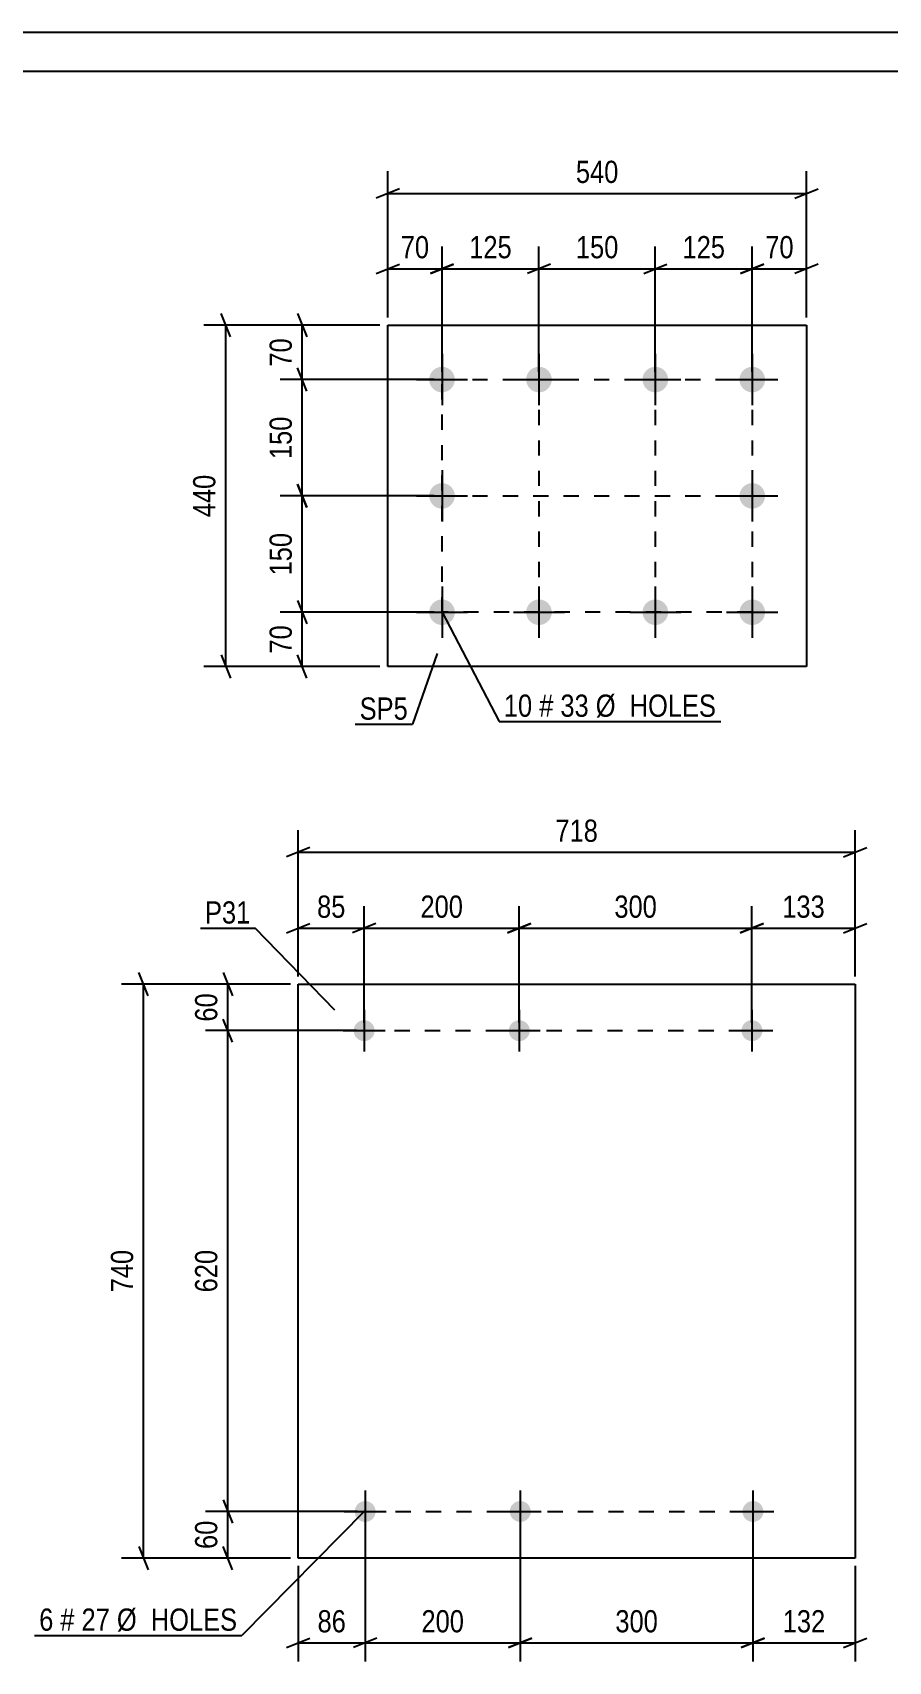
# Model space of a CAD drawing. Header units: millimetres. Extents: x 0 to 594, y 0 to 420.
# Drawn here: x 174.3 to 284.6, y 210 to 420 of the extents above; entities that cross this region are included whole.
import ezdxf

# ---------------------------------------------------------------- set-up
doc = ezdxf.new("R2010")
doc.units = ezdxf.units.MM
doc.linetypes.add('DXK_LINE_DOT2', pattern=[3.9198, 1.9599, -1.9599])
doc.styles.add('Arial Narrow', font='ARIALN.TTF', dxfattribs={"height": 0.2})

# ---------------------------------------------------------------- blocks, each defined once
blk = doc.blocks.new('Unknown-761532499-1163')
at = {"color": 5, "linetype": 'Continuous'}
for p, q in [((594, 420), (0, 420)), ((589, 415), (5, 415))]:
    blk.add_line(p, q, dxfattribs=at)
blk = doc.blocks.new('Part-761532499-12194 - 12193')
at = {"color": 2, "linetype": 'Continuous'}
for p, q in [((208.51, 223.31), (208.51, 297.31)), ((208.51, 297.31), (280.31, 297.31)), ((280.31, 297.31), (280.31, 223.31)), ((280.31, 223.31), (208.51, 223.31))]:
    blk.add_line(p, q, dxfattribs=at)
blk = doc.blocks.new('Bolt-761532499-12195 - 12193')
at = {"linetype": 'Continuous'}
for points in [[(217.01, 292.66, -1), (217.01, 289.96, -1)], [(237.01, 292.66, -1), (237.01, 289.96, -1)], [(267.01, 292.66, -1), (267.01, 289.96, -1)]]:
    blk.add_hatch(color=1, dxfattribs=at).paths.add_polyline_path(points)
at = {"color": 1, "linetype": 'Continuous'}
for p, q in [((217.01, 294.01), (217.01, 288.61)), ((237.01, 294.01), (237.01, 288.61)), ((267.01, 294.01), (267.01, 288.61)), ((214.31, 291.31), (219.71, 291.31)), ((234.31, 291.31), (239.71, 291.31)), ((264.31, 291.31), (269.71, 291.31))]:
    blk.add_line(p, q, dxfattribs=at)
blk = doc.blocks.new('Bolt-761532499-12196 - 12193')
at = {"linetype": 'Continuous'}
for points in [[(217.14, 230.66, -1), (217.14, 227.96, -1)], [(237.14, 230.66, -1), (237.14, 227.96, -1)], [(267.14, 230.66, -1), (267.14, 227.96, -1)]]:
    blk.add_hatch(color=1, dxfattribs=at).paths.add_polyline_path(points)
at = {"color": 1, "linetype": 'Continuous'}
for p, q in [((217.14, 232.01), (217.14, 226.61)), ((237.14, 232.01), (237.14, 226.61)), ((267.14, 232.01), (267.14, 226.61)), ((214.44, 229.31), (219.84, 229.31)), ((234.44, 229.31), (239.84, 229.31)), ((264.44, 229.31), (269.84, 229.31))]:
    blk.add_line(p, q, dxfattribs=at)
blk = doc.blocks.new('Part-761532499-12252 - 12251')
at = {"color": 2, "linetype": 'Continuous'}
for p, q in [((220.05, 338.26), (220.05, 382.26)), ((220.05, 382.26), (274.05, 382.26)), ((274.05, 382.26), (274.05, 338.26)), ((274.05, 338.26), (220.05, 338.26))]:
    blk.add_line(p, q, dxfattribs=at)
blk = doc.blocks.new('Bolt-761532499-12253 - 12251')
at = {"linetype": 'Continuous'}
for points in [[(227.05, 376.91, -1), (227.05, 373.61, -1)], [(239.55, 376.91, -1), (239.55, 373.61, -1)], [(254.55, 376.91, -1), (254.55, 373.61, -1)], [(267.05, 376.91, -1), (267.05, 373.61, -1)], [(227.05, 361.91, -1), (227.05, 358.61, -1)], [(267.05, 361.91, -1), (267.05, 358.61, -1)], [(227.05, 346.91, -1), (227.05, 343.61, -1)], [(239.55, 346.91, -1), (239.55, 343.61, -1)], [(254.55, 346.91, -1), (254.55, 343.61, -1)], [(267.05, 346.91, -1), (267.05, 343.61, -1)]]:
    blk.add_hatch(color=1, dxfattribs=at).paths.add_polyline_path(points)
at = {"color": 1, "linetype": 'Continuous'}
for p, q in [((227.05, 378.56), (227.05, 371.96)), ((239.55, 378.56), (239.55, 371.96)), ((254.55, 378.56), (254.55, 371.96)), ((267.05, 378.56), (267.05, 371.96)), ((223.75, 375.26), (230.35, 375.26)), ((236.25, 375.26), (242.85, 375.26)), ((251.25, 375.26), (257.85, 375.26)), ((263.75, 375.26), (270.35, 375.26)), ((227.05, 363.56), (227.05, 356.96)), ((267.05, 363.56), (267.05, 356.96)), ((223.75, 360.26), (230.35, 360.26)), ((263.75, 360.26), (270.35, 360.26)), ((227.05, 348.56), (227.05, 341.96)), ((239.55, 348.56), (239.55, 341.96)), ((254.55, 348.56), (254.55, 341.96)), ((267.05, 348.56), (267.05, 341.96)), ((223.75, 345.26), (230.35, 345.26)), ((236.25, 345.26), (242.85, 345.26)), ((251.25, 345.26), (257.85, 345.26)), ((263.75, 345.26), (270.35, 345.26))]:
    blk.add_line(p, q, dxfattribs=at)
blk = doc.blocks.new('Rectangle-761532499-32591 - 12251')
at = {"color": 1, "linetype": 'DXK_LINE_DOT2'}
blk.add_lwpolyline([(227.05, 375.26), (267.05, 375.26), (267.05, 345.26), (227.05, 345.26), (227.05, 375.26)], close=True, dxfattribs=at)
blk = doc.blocks.new('Line-761532499-32644 - 12193')
at = {"color": 96, "linetype": 'Continuous'}
blk.add_line((242.01, 291.31), (242.11, 291.31), dxfattribs=at)
blk = doc.blocks.new('Line-761532499-33469 - 12251')
at = {"color": 1, "linetype": 'DXK_LINE_DOT2'}
blk.add_line((227.05, 360.26), (267.05, 360.26), dxfattribs=at)
blk = doc.blocks.new('Line-761532499-33960 - 12193')
at = {"color": 1, "linetype": 'DXK_LINE_DOT2'}
blk.add_line((217.01, 291.31), (267.01, 291.31), dxfattribs=at)
blk = doc.blocks.new('Line-761532499-33477 - 12251')
at = {"color": 1, "linetype": 'DXK_LINE_DOT2'}
blk.add_line((239.55, 375.26), (239.55, 345.26), dxfattribs=at)
blk = doc.blocks.new('Line-761532499-33985 - 12193')
at = {"color": 1, "linetype": 'DXK_LINE_DOT2'}
blk.add_line((217.14, 229.31), (267.14, 229.31), dxfattribs=at)
blk = doc.blocks.new('Line-761532499-33484 - 12251')
at = {"color": 1, "linetype": 'DXK_LINE_DOT2'}
blk.add_line((254.55, 375.26), (254.55, 345.26), dxfattribs=at)
blk = doc.blocks.new('StraightDimension-761532499-36130 - 12193')
at = {"color": 7, "linetype": 'Continuous'}
for p, q in [((217.01, 292.31), (217.01, 307.37)), ((237.01, 292.31), (237.01, 307.37)), ((218.51, 305.12), (215.51, 303.92)), ((235.51, 303.92), (238.51, 305.12)), ((217.01, 304.52), (237.01, 304.52))]:
    blk.add_line(p, q, dxfattribs=at)
at = {"color": 0}
blk.add_wipeout([(230.36, 305.27), (230.36, 309.47), (223.67, 309.47), (223.67, 305.27)], dxfattribs=at)
at = {"color": 3, "style": 'Arial Narrow'}
blk.add_text('200', height=2.863, dxfattribs=at).set_placement((224.27, 305.87))
blk = doc.blocks.new('StraightDimension-761532499-12590 - 12193')
at = {"color": 7, "linetype": 'Continuous'}
for p, q in [((208.51, 298.31), (208.51, 307.37)), ((217.01, 292.31), (217.01, 307.37)), ((207.01, 303.92), (210.01, 305.12)), ((218.51, 305.12), (215.51, 303.92)), ((208.51, 304.52), (217.01, 304.52))]:
    blk.add_line(p, q, dxfattribs=at)
at = {"color": 0}
blk.add_wipeout([(215.19, 305.27), (215.19, 309.47), (210.34, 309.47), (210.34, 305.27)], dxfattribs=at)
at = {"color": 3, "style": 'Arial Narrow'}
blk.add_text('85', height=2.863, dxfattribs=at).set_placement((210.94, 305.87))
blk = doc.blocks.new('StraightDimension-761532499-12555 - 12193')
at = {"color": 7, "linetype": 'Continuous'}
for p, q in [((198.82, 298.81), (200.02, 295.81)), ((207.51, 297.31), (196.57, 297.31)), ((199.42, 291.31), (199.42, 297.31)), ((200.02, 289.81), (198.82, 292.81)), ((216.01, 291.31), (196.57, 291.31))]:
    blk.add_line(p, q, dxfattribs=at)
at = {"color": 0}
blk.add_wipeout([(198.67, 296.74), (194.47, 296.74), (194.47, 291.88), (198.67, 291.88)], dxfattribs=at)
at = {"color": 3, "style": 'Arial Narrow'}
blk.add_text('60', height=2.863, rotation=90.0002, dxfattribs=at).set_placement((198.07, 292.48))
blk = doc.blocks.new('StraightDimension-761532499-12556 - 12193')
at = {"color": 7, "linetype": 'Continuous'}
for p, q in [((200.02, 289.81), (198.82, 292.81)), ((216.01, 291.31), (196.57, 291.31)), ((199.42, 229.31), (199.42, 291.31)), ((216.14, 229.31), (196.57, 229.31)), ((198.82, 230.81), (200.02, 227.81))]:
    blk.add_line(p, q, dxfattribs=at)
at = {"color": 0}
blk.add_wipeout([(198.67, 263.65), (194.47, 263.65), (194.47, 256.97), (198.67, 256.97)], dxfattribs=at)
at = {"color": 3, "style": 'Arial Narrow'}
blk.add_text('620', height=2.863, rotation=90.0002, dxfattribs=at).set_placement((198.07, 257.57))
blk = doc.blocks.new('StraightDimension-761532499-12557 - 12193')
at = {"color": 7, "linetype": 'Continuous'}
for p, q in [((216.14, 229.31), (196.57, 229.31)), ((198.82, 230.81), (200.02, 227.81)), ((199.42, 223.31), (199.42, 229.31)), ((200.02, 221.81), (198.82, 224.81)), ((207.51, 223.31), (196.57, 223.31))]:
    blk.add_line(p, q, dxfattribs=at)
at = {"color": 0}
blk.add_wipeout([(198.67, 228.74), (194.47, 228.74), (194.47, 223.88), (198.67, 223.88)], dxfattribs=at)
at = {"color": 3, "style": 'Arial Narrow'}
blk.add_text('60', height=2.863, rotation=90.0002, dxfattribs=at).set_placement((198.07, 224.48))
blk = doc.blocks.new('StraightDimension-761532499-12567 - 12193')
at = {"color": 7, "linetype": 'Continuous'}
for p, q in [((189.17, 295.81), (187.97, 298.81)), ((207.51, 297.31), (185.72, 297.31)), ((188.57, 223.31), (188.57, 297.31)), ((187.97, 224.81), (189.17, 221.81)), ((207.51, 223.31), (185.72, 223.31))]:
    blk.add_line(p, q, dxfattribs=at)
at = {"color": 0}
blk.add_wipeout([(187.82, 263.65), (183.62, 263.65), (183.62, 256.97), (187.82, 256.97)], dxfattribs=at)
at = {"color": 3, "style": 'Arial Narrow'}
blk.add_text('740', height=2.863, rotation=90.0002, dxfattribs=at).set_placement((187.22, 257.57))
blk = doc.blocks.new('StraightDimension-761532499-12571 - 12193')
at = {"color": 7, "linetype": 'Continuous'}
for p, q in [((267.14, 228.31), (267.14, 209.98)), ((280.31, 222.31), (280.31, 209.98)), ((268.64, 212.98), (265.64, 211.78)), ((267.14, 212.38), (280.31, 212.38)), ((278.81, 211.78), (281.81, 212.98))]:
    blk.add_line(p, q, dxfattribs=at)
at = {"color": 0}
blk.add_wipeout([(277.07, 213.13), (277.07, 217.33), (270.38, 217.33), (270.38, 213.13)], dxfattribs=at)
at = {"color": 3, "style": 'Arial Narrow'}
blk.add_text('132', height=2.863, dxfattribs=at).set_placement((270.98, 213.73))
blk = doc.blocks.new('StraightDimension-761532499-12574 - 12193')
at = {"color": 7, "linetype": 'Continuous'}
for p, q in [((217.14, 228.31), (217.14, 209.98)), ((208.51, 222.31), (208.51, 209.98)), ((207.01, 211.78), (210.01, 212.98)), ((208.51, 212.38), (217.14, 212.38)), ((218.64, 212.98), (215.64, 211.78))]:
    blk.add_line(p, q, dxfattribs=at)
at = {"color": 0}
blk.add_wipeout([(215.26, 213.13), (215.26, 217.33), (210.4, 217.33), (210.4, 213.13)], dxfattribs=at)
at = {"color": 3, "style": 'Arial Narrow'}
blk.add_text('86', height=2.863, dxfattribs=at).set_placement((211, 213.73))
blk = doc.blocks.new('StraightDimension-761532499-12587 - 12193')
at = {"color": 7, "linetype": 'Continuous'}
for p, q in [((267.01, 292.31), (267.01, 307.37)), ((280.31, 298.31), (280.31, 307.37)), ((268.51, 305.12), (265.51, 303.92)), ((278.81, 303.92), (281.81, 305.12)), ((267.01, 304.52), (280.31, 304.52))]:
    blk.add_line(p, q, dxfattribs=at)
at = {"color": 0}
blk.add_wipeout([(277.01, 305.27), (277.01, 309.47), (270.32, 309.47), (270.32, 305.27)], dxfattribs=at)
at = {"color": 3, "style": 'Arial Narrow'}
blk.add_text('133', height=2.863, dxfattribs=at).set_placement((270.92, 305.87))
blk = doc.blocks.new('StraightDimension-761532499-12603 - 12193')
at = {"color": 7, "linetype": 'Continuous'}
for p, q in [((208.51, 298.31), (208.51, 317.16)), ((280.31, 298.31), (280.31, 317.16)), ((210.01, 314.91), (207.01, 313.71)), ((208.51, 314.31), (280.31, 314.31)), ((278.81, 313.71), (281.81, 314.91))]:
    blk.add_line(p, q, dxfattribs=at)
at = {"color": 0}
blk.add_wipeout([(247.76, 315.06), (247.76, 319.26), (241.07, 319.26), (241.07, 315.06)], dxfattribs=at)
at = {"color": 3, "style": 'Arial Narrow'}
blk.add_text('718', height=2.863, dxfattribs=at).set_placement((241.67, 315.66))
blk = doc.blocks.new('StraightDimension-761532499-36126 - 12193')
at = {"color": 7, "linetype": 'Continuous'}
for p, q in [((217.14, 228.31), (217.14, 209.98)), ((237.14, 228.31), (237.14, 209.98)), ((218.64, 212.98), (215.64, 211.78)), ((217.14, 212.38), (237.14, 212.38)), ((235.64, 211.78), (238.64, 212.98))]:
    blk.add_line(p, q, dxfattribs=at)
at = {"color": 0}
blk.add_wipeout([(230.48, 213.13), (230.48, 217.33), (223.8, 217.33), (223.8, 213.13)], dxfattribs=at)
at = {"color": 3, "style": 'Arial Narrow'}
blk.add_text('200', height=2.863, dxfattribs=at).set_placement((224.4, 213.73))
blk = doc.blocks.new('StraightDimension-761532499-36128 - 12193')
at = {"color": 7, "linetype": 'Continuous'}
for p, q in [((237.14, 228.31), (237.14, 209.98)), ((267.14, 228.31), (267.14, 209.98)), ((238.64, 212.98), (235.64, 211.78)), ((237.14, 212.38), (267.14, 212.38)), ((265.64, 211.78), (268.64, 212.98))]:
    blk.add_line(p, q, dxfattribs=at)
at = {"color": 0}
blk.add_wipeout([(255.48, 213.13), (255.48, 217.33), (248.8, 217.33), (248.8, 213.13)], dxfattribs=at)
at = {"color": 3, "style": 'Arial Narrow'}
blk.add_text('300', height=2.863, dxfattribs=at).set_placement((249.4, 213.73))
blk = doc.blocks.new('StraightDimension-761532499-36132 - 12193')
at = {"color": 7, "linetype": 'Continuous'}
for p, q in [((237.01, 292.31), (237.01, 307.37)), ((267.01, 292.31), (267.01, 307.37)), ((238.51, 305.12), (235.51, 303.92)), ((265.51, 303.92), (268.51, 305.12)), ((237.01, 304.52), (267.01, 304.52))]:
    blk.add_line(p, q, dxfattribs=at)
at = {"color": 0}
blk.add_wipeout([(255.36, 305.27), (255.36, 309.47), (248.67, 309.47), (248.67, 305.27)], dxfattribs=at)
at = {"color": 3, "style": 'Arial Narrow'}
blk.add_text('300', height=2.863, dxfattribs=at).set_placement((249.27, 305.87))
blk = doc.blocks.new('StraightDimension-761532499-12713 - 12251')
at = {"color": 7, "linetype": 'Continuous'}
for p, q in [((220.05, 383.26), (220.05, 392.4)), ((227.05, 376.26), (227.05, 392.4)), ((218.55, 388.95), (221.55, 390.15)), ((220.05, 389.55), (227.05, 389.55)), ((228.55, 390.15), (225.55, 388.95))]:
    blk.add_line(p, q, dxfattribs=at)
at = {"color": 0}
blk.add_wipeout([(225.98, 390.3), (225.98, 394.5), (221.13, 394.5), (221.13, 390.3)], dxfattribs=at)
at = {"color": 3, "style": 'Arial Narrow'}
blk.add_text('70', height=2.863, dxfattribs=at).set_placement((221.73, 390.9))
blk = doc.blocks.new('StraightDimension-761532499-12709 - 12251')
at = {"color": 7, "linetype": 'Continuous'}
for p, q in [((267.05, 376.26), (267.05, 392.4)), ((274.05, 383.26), (274.05, 392.4)), ((265.55, 388.95), (268.55, 390.15)), ((267.05, 389.55), (274.05, 389.55)), ((275.55, 390.15), (272.55, 388.95))]:
    blk.add_line(p, q, dxfattribs=at)
at = {"color": 0}
blk.add_wipeout([(272.98, 390.3), (272.98, 394.5), (268.13, 394.5), (268.13, 390.3)], dxfattribs=at)
at = {"color": 3, "style": 'Arial Narrow'}
blk.add_text('70', height=2.863, dxfattribs=at).set_placement((268.73, 390.9))
blk = doc.blocks.new('StraightDimension-761532499-12689 - 12251')
at = {"color": 7, "linetype": 'Continuous'}
for p, q in [((219.05, 382.26), (206.18, 382.26)), ((208.43, 383.76), (209.63, 380.76)), ((209.03, 375.26), (209.03, 382.26)), ((209.63, 373.76), (208.43, 376.76)), ((226.05, 375.26), (206.18, 375.26))]:
    blk.add_line(p, q, dxfattribs=at)
at = {"color": 0}
blk.add_wipeout([(208.28, 381.18), (204.08, 381.18), (204.08, 376.33), (208.28, 376.33)], dxfattribs=at)
at = {"color": 3, "style": 'Arial Narrow'}
blk.add_text('70', height=2.863, rotation=90.0002, dxfattribs=at).set_placement((207.68, 376.93))
blk = doc.blocks.new('StraightDimension-761532499-12692 - 12251')
at = {"color": 7, "linetype": 'Continuous'}
for p, q in [((208.43, 346.76), (209.63, 343.76)), ((226.05, 345.26), (206.18, 345.26)), ((209.03, 338.26), (209.03, 345.26)), ((219.05, 338.26), (206.18, 338.26)), ((209.63, 336.76), (208.43, 339.76))]:
    blk.add_line(p, q, dxfattribs=at)
at = {"color": 0}
blk.add_wipeout([(208.28, 344.18), (204.08, 344.18), (204.08, 339.33), (208.28, 339.33)], dxfattribs=at)
at = {"color": 3, "style": 'Arial Narrow'}
blk.add_text('70', height=2.863, rotation=90.0002, dxfattribs=at).set_placement((207.68, 339.93))
blk = doc.blocks.new('StraightDimension-761532499-12705 - 12251')
at = {"color": 7, "linetype": 'Continuous'}
for p, q in [((219.05, 382.26), (196.32, 382.26)), ((199.77, 380.76), (198.57, 383.76)), ((199.17, 338.26), (199.17, 382.26)), ((219.05, 338.26), (196.32, 338.26)), ((198.57, 339.76), (199.77, 336.76))]:
    blk.add_line(p, q, dxfattribs=at)
at = {"color": 0}
blk.add_wipeout([(198.42, 363.6), (194.22, 363.6), (194.22, 356.91), (198.42, 356.91)], dxfattribs=at)
at = {"color": 3, "style": 'Arial Narrow'}
blk.add_text('440', height=2.863, rotation=90.0002, dxfattribs=at).set_placement((197.82, 357.51))
blk = doc.blocks.new('StraightDimension-761532499-12729 - 12251')
at = {"color": 7, "linetype": 'Continuous'}
for p, q in [((220.05, 383.26), (220.05, 402.11)), ((274.05, 383.26), (274.05, 402.11)), ((221.55, 399.86), (218.55, 398.66)), ((220.05, 399.26), (274.05, 399.26)), ((272.55, 398.66), (275.55, 399.86))]:
    blk.add_line(p, q, dxfattribs=at)
at = {"color": 0}
blk.add_wipeout([(250.4, 400.01), (250.4, 404.21), (243.71, 404.21), (243.71, 400.01)], dxfattribs=at)
at = {"color": 3, "style": 'Arial Narrow'}
blk.add_text('540', height=2.863, dxfattribs=at).set_placement((244.31, 400.61))
blk = doc.blocks.new('StraightDimension-761532499-35925 - 12251')
at = {"color": 7, "linetype": 'Continuous'}
for p, q in [((209.63, 358.76), (208.43, 361.76)), ((226.05, 360.26), (206.18, 360.26)), ((209.03, 345.26), (209.03, 360.26)), ((208.43, 346.76), (209.63, 343.76)), ((226.05, 345.26), (206.18, 345.26))]:
    blk.add_line(p, q, dxfattribs=at)
at = {"color": 0}
blk.add_wipeout([(208.28, 356.1), (204.08, 356.1), (204.08, 349.41), (208.28, 349.41)], dxfattribs=at)
at = {"color": 3, "style": 'Arial Narrow'}
blk.add_text('150', height=2.863, rotation=90.0002, dxfattribs=at).set_placement((207.68, 350.01))
blk = doc.blocks.new('StraightDimension-761532499-35927 - 12251')
at = {"color": 7, "linetype": 'Continuous'}
for p, q in [((209.63, 373.76), (208.43, 376.76)), ((226.05, 375.26), (206.18, 375.26)), ((209.03, 360.26), (209.03, 375.26)), ((208.43, 361.76), (209.63, 358.76)), ((226.05, 360.26), (206.18, 360.26))]:
    blk.add_line(p, q, dxfattribs=at)
at = {"color": 0}
blk.add_wipeout([(208.28, 371.1), (204.08, 371.1), (204.08, 364.41), (208.28, 364.41)], dxfattribs=at)
at = {"color": 3, "style": 'Arial Narrow'}
blk.add_text('150', height=2.863, rotation=90.0002, dxfattribs=at).set_placement((207.68, 365.01))
blk = doc.blocks.new('StraightDimension-761532499-35929 - 12251')
at = {"color": 7, "linetype": 'Continuous'}
for p, q in [((227.05, 376.26), (227.05, 392.4)), ((239.55, 376.26), (239.55, 392.4)), ((225.55, 388.95), (228.55, 390.15)), ((227.05, 389.55), (239.55, 389.55)), ((241.05, 390.15), (238.05, 388.95))]:
    blk.add_line(p, q, dxfattribs=at)
at = {"color": 0}
blk.add_wipeout([(236.65, 390.3), (236.65, 394.5), (229.96, 394.5), (229.96, 390.3)], dxfattribs=at)
at = {"color": 3, "style": 'Arial Narrow'}
blk.add_text('125', height=2.863, dxfattribs=at).set_placement((230.56, 390.9))
blk = doc.blocks.new('StraightDimension-761532499-35931 - 12251')
at = {"color": 7, "linetype": 'Continuous'}
for p, q in [((239.55, 376.26), (239.55, 392.4)), ((254.55, 376.26), (254.55, 392.4)), ((241.05, 390.15), (238.05, 388.95)), ((239.55, 389.55), (254.55, 389.55)), ((253.05, 388.95), (256.05, 390.15))]:
    blk.add_line(p, q, dxfattribs=at)
at = {"color": 0}
blk.add_wipeout([(250.4, 390.3), (250.4, 394.5), (243.71, 394.5), (243.71, 390.3)], dxfattribs=at)
at = {"color": 3, "style": 'Arial Narrow'}
blk.add_text('150', height=2.863, dxfattribs=at).set_placement((244.31, 390.9))
blk = doc.blocks.new('StraightDimension-761532499-35933 - 12251')
at = {"color": 7, "linetype": 'Continuous'}
for p, q in [((254.55, 376.26), (254.55, 392.4)), ((267.05, 376.26), (267.05, 392.4)), ((253.05, 388.95), (256.05, 390.15)), ((254.55, 389.55), (267.05, 389.55)), ((268.55, 390.15), (265.55, 388.95))]:
    blk.add_line(p, q, dxfattribs=at)
at = {"color": 0}
blk.add_wipeout([(264.15, 390.3), (264.15, 394.5), (257.46, 394.5), (257.46, 390.3)], dxfattribs=at)
at = {"color": 3, "style": 'Arial Narrow'}
blk.add_text('125', height=2.863, dxfattribs=at).set_placement((258.06, 390.9))
blk = doc.blocks.new('Mark-761532499-12863 - 12193')
at = {"color": 0}
blk.add_wipeout([(202.34, 305.12), (202.34, 308.12), (196.49, 308.12), (196.49, 305.12)], dxfattribs=at)
blk.add_wipeout([(202.34, 305.12), (202.34, 308.12), (196.49, 308.12), (196.49, 305.12)], dxfattribs=at)
at = {"color": 30, "linetype": 'Continuous'}
for p in [(195.89, 304.52), (213.22, 293.97)]:
    blk.add_line(p, (202.94, 304.52), dxfattribs=at)
at = {"color": 3, "style": 'Arial Narrow'}
blk.add_text('P31', height=2.863, dxfattribs=at).set_placement((196.49, 305.12))
blk = doc.blocks.new('MarkSet-761532499-33491 - 12193')
at = {"color": 0}
blk.add_wipeout([(176.94, 213.94), (176.94, 216.94), (175.11, 216.94), (175.11, 213.94)], dxfattribs=at)
blk.add_wipeout([(176.94, 213.94), (176.94, 216.94), (175.11, 216.94), (175.11, 213.94)], dxfattribs=at)
blk.add_wipeout([(179.67, 213.94), (179.67, 216.94), (177.84, 216.94), (177.84, 213.94)], dxfattribs=at)
blk.add_wipeout([(179.67, 213.94), (179.67, 216.94), (177.84, 216.94), (177.84, 213.94)], dxfattribs=at)
at = {"color": 3, "style": 'Arial Narrow'}
blk.add_text('6', height=2.86, dxfattribs=at).set_placement((175.11, 213.94))
at = {"color": 0}
blk.add_wipeout([(184.23, 213.94), (184.23, 216.94), (180.57, 216.94), (180.57, 213.94)], dxfattribs=at)
blk.add_wipeout([(184.23, 213.94), (184.23, 216.94), (180.57, 216.94), (180.57, 213.94)], dxfattribs=at)
at = {"color": 3, "style": 'Arial Narrow'}
for s, height, p in [('#', 2.86, (177.84, 213.94)), ('27', 2.863, (180.57, 213.94))]:
    blk.add_text(s, height=height, dxfattribs=at).set_placement(p)
at = {"color": 0}
blk.add_wipeout([(200.65, 213.94), (200.65, 216.94), (185.13, 216.94), (185.13, 213.94)], dxfattribs=at)
blk.add_wipeout([(200.65, 213.94), (200.65, 216.94), (185.13, 216.94), (185.13, 213.94)], dxfattribs=at)
at = {"color": 7, "linetype": 'Continuous'}
for p in [(217.09, 229.38), (174.51, 213.34)]:
    blk.add_line(p, (201.25, 213.34), dxfattribs=at)
at = {"color": 3, "style": 'Arial Narrow'}
blk.add_text('Ø  HOLES', height=2.863, dxfattribs=at).set_placement((185.13, 213.94))
blk = doc.blocks.new('Mark-761532499-12887 - 12251')
at = {"color": 0}
blk.add_wipeout([(238.68, 331.78), (238.68, 334.78), (235.02, 334.78), (235.02, 331.78)], dxfattribs=at)
blk.add_wipeout([(238.68, 331.78), (238.68, 334.78), (235.02, 334.78), (235.02, 331.78)], dxfattribs=at)
at = {"color": 7, "linetype": 'Continuous'}
blk.add_line((227.05, 345.26), (234.42, 331.18), dxfattribs=at)
at = {"color": 0}
blk.add_wipeout([(241.41, 331.78), (241.41, 334.78), (239.58, 334.78), (239.58, 331.78)], dxfattribs=at)
blk.add_wipeout([(241.41, 331.78), (241.41, 334.78), (239.58, 334.78), (239.58, 331.78)], dxfattribs=at)
at = {"color": 3, "style": 'Arial Narrow'}
blk.add_text('10', height=2.863, dxfattribs=at).set_placement((235.02, 331.78))
at = {"color": 0}
blk.add_wipeout([(245.97, 331.78), (245.97, 334.78), (242.31, 334.78), (242.31, 331.78)], dxfattribs=at)
blk.add_wipeout([(245.97, 331.78), (245.97, 334.78), (242.31, 334.78), (242.31, 331.78)], dxfattribs=at)
at = {"color": 3, "style": 'Arial Narrow'}
for s, height, p in [('#', 2.86, (239.58, 331.78)), ('33', 2.863, (242.31, 331.78))]:
    blk.add_text(s, height=height, dxfattribs=at).set_placement(p)
at = {"color": 0}
blk.add_wipeout([(262.39, 331.78), (262.39, 334.78), (246.87, 334.78), (246.87, 331.78)], dxfattribs=at)
blk.add_wipeout([(262.39, 331.78), (262.39, 334.78), (246.87, 334.78), (246.87, 331.78)], dxfattribs=at)
at = {"color": 7, "linetype": 'Continuous'}
blk.add_line((234.42, 331.18), (262.99, 331.18), dxfattribs=at)
at = {"color": 3, "style": 'Arial Narrow'}
blk.add_text('Ø  HOLES', height=2.863, dxfattribs=at).set_placement((246.87, 331.78))
blk = doc.blocks.new('Mark-761532499-12884 - 12251')
at = {"color": 0}
blk.add_wipeout([(222.65, 331.41), (222.65, 334.41), (216.43, 334.41), (216.43, 331.41)], dxfattribs=at)
blk.add_wipeout([(222.65, 331.41), (222.65, 334.41), (216.43, 334.41), (216.43, 331.41)], dxfattribs=at)
at = {"color": 30, "linetype": 'Continuous'}
for p in [(226.41, 339.95), (215.83, 330.81)]:
    blk.add_line(p, (223.25, 330.81), dxfattribs=at)
at = {"color": 3, "style": 'Arial Narrow'}
blk.add_text('SP5', height=2.863, dxfattribs=at).set_placement((216.43, 331.41))

msp = doc.modelspace()

# ---------------------------------------------------------------- block references
for name in ['Unknown-761532499-1163', 'Part-761532499-12252 - 12251', 'Bolt-761532499-12253 - 12251', 'Rectangle-761532499-32591 - 12251', 'Line-761532499-33477 - 12251', 'Line-761532499-33484 - 12251', 'Line-761532499-33469 - 12251', 'Part-761532499-12194 - 12193', 'Bolt-761532499-12195 - 12193', 'Line-761532499-33960 - 12193', 'Line-761532499-32644 - 12193', 'Bolt-761532499-12196 - 12193', 'Line-761532499-33985 - 12193']:
    msp.add_blockref(name, (0, 0))

# ---------------------------------------------------------------- next in the draw order: block references
for name in ['StraightDimension-761532499-12713 - 12251', 'StraightDimension-761532499-12709 - 12251', 'StraightDimension-761532499-12692 - 12251', 'StraightDimension-761532499-36130 - 12193', 'StraightDimension-761532499-12587 - 12193', 'StraightDimension-761532499-12571 - 12193']:
    msp.add_blockref(name, (0, 0))

# ---------------------------------------------------------------- next in the draw order: block references
for name in ['StraightDimension-761532499-12689 - 12251', 'StraightDimension-761532499-12590 - 12193']:
    msp.add_blockref(name, (0, 0))

# ---------------------------------------------------------------- next in the draw order: block references
for name in ['StraightDimension-761532499-12705 - 12251', 'StraightDimension-761532499-12555 - 12193']:
    msp.add_blockref(name, (0, 0))

# ---------------------------------------------------------------- next in the draw order: block references
for name in ['StraightDimension-761532499-12729 - 12251', 'StraightDimension-761532499-35925 - 12251', 'StraightDimension-761532499-12556 - 12193']:
    msp.add_blockref(name, (0, 0))

# ---------------------------------------------------------------- next in the draw order: block references
for name in ['StraightDimension-761532499-35927 - 12251', 'Mark-761532499-12887 - 12251', 'StraightDimension-761532499-12557 - 12193']:
    msp.add_blockref(name, (0, 0))

# ---------------------------------------------------------------- next in the draw order: block references
for name in ['StraightDimension-761532499-35929 - 12251', 'Mark-761532499-12884 - 12251', 'StraightDimension-761532499-12567 - 12193']:
    msp.add_blockref(name, (0, 0))

# ---------------------------------------------------------------- next in the draw order: block references
for name in ['StraightDimension-761532499-35931 - 12251', 'StraightDimension-761532499-12603 - 12193', 'StraightDimension-761532499-12574 - 12193']:
    msp.add_blockref(name, (0, 0))

# ---------------------------------------------------------------- next in the draw order: block references
for name in ['StraightDimension-761532499-35933 - 12251', 'StraightDimension-761532499-36132 - 12193', 'Mark-761532499-12863 - 12193', 'StraightDimension-761532499-36126 - 12193']:
    msp.add_blockref(name, (0, 0))

# ---------------------------------------------------------------- next in the draw order: block references
for name in ['MarkSet-761532499-33491 - 12193', 'StraightDimension-761532499-36128 - 12193']:
    msp.add_blockref(name, (0, 0))

doc.saveas('drawing.dxf')
